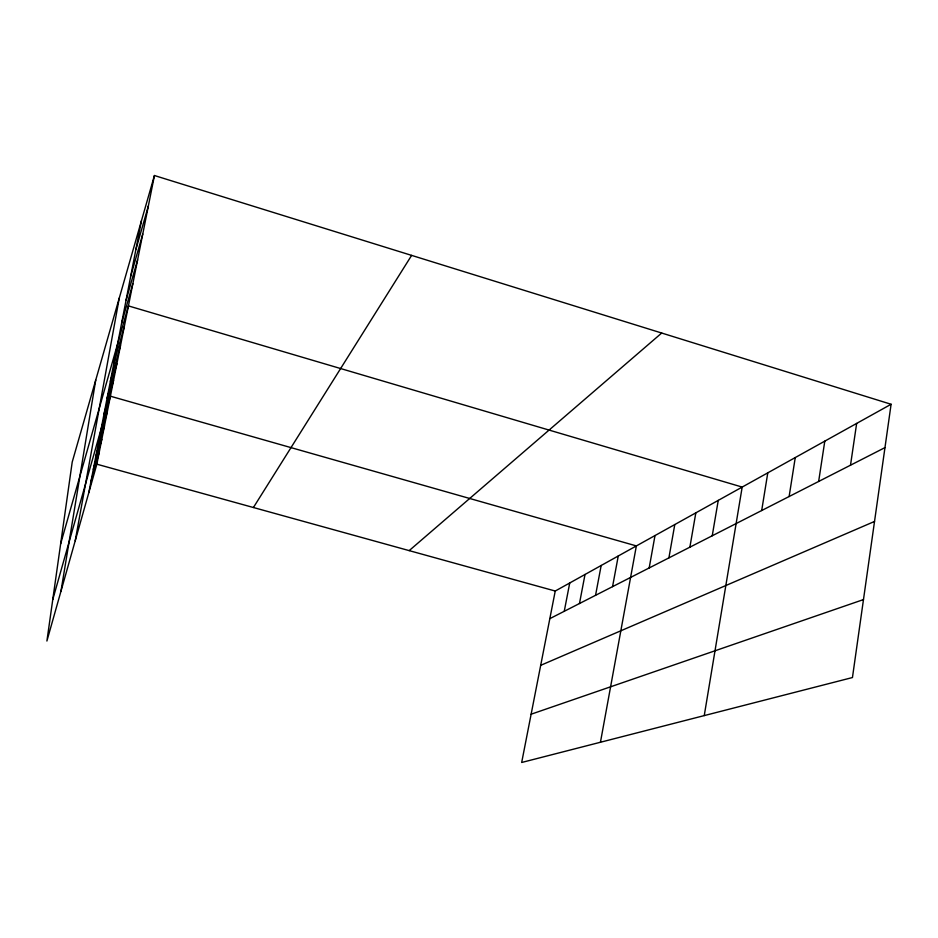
<?xml version="1.0" encoding="UTF-8"?>
<svg xmlns="http://www.w3.org/2000/svg" width="938" height="938" viewBox="0 0 938 938"><rect width="100%" height="100%" fill="white"/><g stroke="black" fill="none" stroke-linecap="round" stroke-linejoin="round"><path stroke-width="1.41" d="M891.1 404.266L852.454 677.541L521.68 762.477L555.237 591.034L891.1 404.266L154.43 175.523L72.214 462.047L46.9 641.029L96.849 464.193L154.43 175.523M850.508 465.201L856.652 423.425M818.651 481.464L824.795 441.141M789.128 496.53L795.26 457.568M761.691 510.53L767.788 472.834M60.97 591.21L95.735 380.054M704.25 715.588L742.181 487.08L128.424 305.905L60.642 543.841M712.235 535.774L718.25 500.388M689.876 547.182L695.832 512.851M668.9 557.887L674.785 524.553M649.178 567.947L655.005 535.551M75.216 540.769L119.267 298.073M600.449 742.251L636.363 545.916L110.414 396.211L52.763 599.57M612.561 586.637L618.259 555.988M595.548 595.325L601.176 565.485M579.473 603.533L585.019 574.466M88.805 492.649L141.439 220.805M564.254 611.295L569.729 582.967M98.396 443.146L107.366 411.477M95.782 456.642L104.493 425.84M93.319 469.34L101.796 439.359M90.998 481.323L99.252 452.128M121.67 322.953L132.844 283.757M113.873 363.217L124.32 326.506M110.367 381.285L120.486 345.7M107.108 398.169L116.91 363.639M104.048 413.975L113.557 380.441M135.858 249.625L148.345 206.032M130.745 276.077L142.764 234.054M126.02 300.441L137.605 259.885M253.412 507.517L411.63 255.382M409.179 550.618L661.689 333.037M549.82 618.658L884.968 447.614M540.687 665.335L874.533 521.446M531.119 714.217L863.476 599.581M96.849 464.193L555.237 591.034"/></g></svg>
